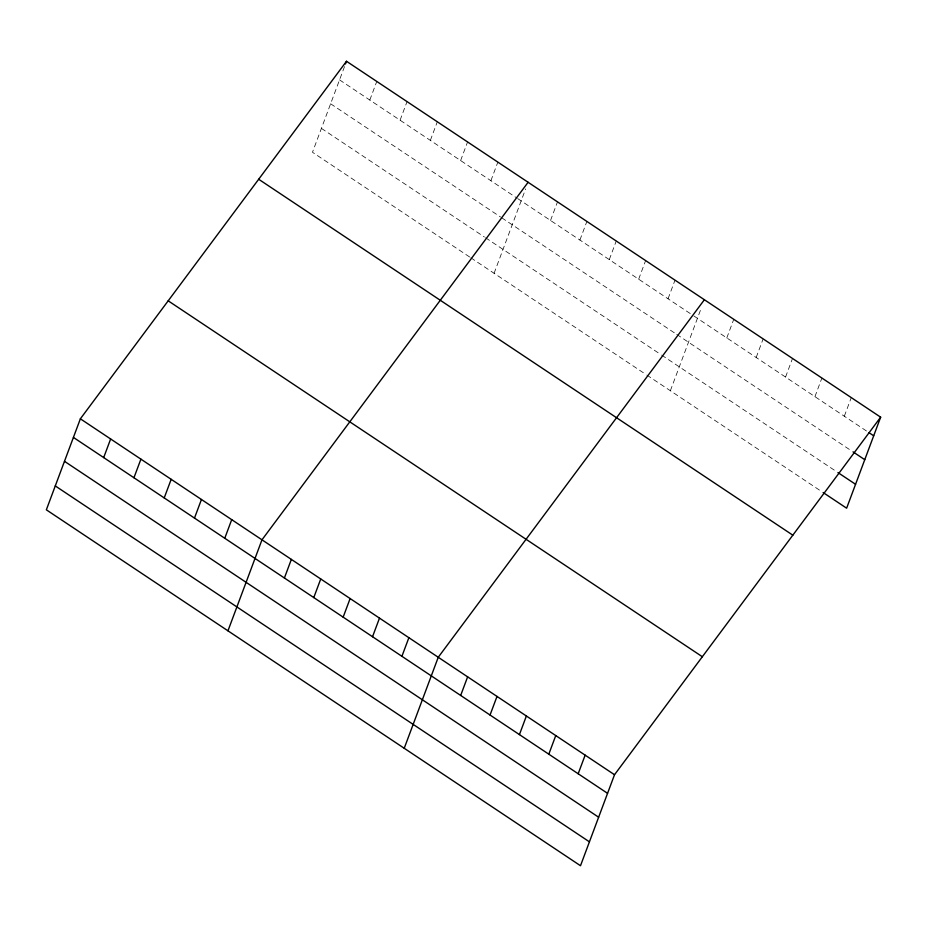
<?xml version="1.0" encoding="UTF-8"?>
<svg xmlns="http://www.w3.org/2000/svg" width="927" height="927" viewBox="0 0 927 927"><rect width="100%" height="100%" fill="white"/><g stroke="black" fill="none" stroke-linecap="round" stroke-linejoin="round"><path stroke-width="0.7" stroke-dasharray="4.63 3.48" d="M344.52 66.593L312.48 152.271L469.641 256.999M369.815 100.046L376.779 81.437M400.082 120.22L407.046 101.611M430.348 140.383L437.312 121.785M460.626 160.556L467.579 141.947M490.893 180.73L497.845 162.121M494.091 273.291L525.632 188.934M550.534 220.464L557.498 201.854M579.908 240.047L586.872 221.437M609.294 259.618L616.246 241.008M638.668 279.189L645.621 260.591M668.043 298.772L675.007 280.163M670.36 390.742L701.403 307.718M726.803 337.926L733.755 319.317M756.177 357.498L763.141 338.888M785.563 377.069L792.515 358.459M814.937 396.652L821.89 378.042M844.312 416.223L851.276 397.613M339.549 79.884L516.501 197.787M517.66 198.563L692.724 315.215M693.894 315.991L867.811 431.878M330.615 103.778L500.58 217.022M501.75 217.799L675.563 333.627M676.745 334.404L851.832 451.078M321.414 128.389L484.392 236.988M485.563 237.764L660.487 354.323M661.658 355.099L836.757 471.773M470.812 257.776L645.679 374.299M646.861 375.076L821.948 491.75"/><path stroke-width="1.39" d="M80.371 418.807L46.35 509.815L580.499 865.725L614.52 774.729L880.65 417.185L346.501 61.275L80.371 418.807L614.52 774.729M103.685 457.59L110.637 438.981M133.951 477.753L140.916 459.143M164.218 497.926L171.182 479.317M345.516 63.928L346.501 61.275M194.485 518.089L201.449 499.479M224.763 538.263L231.715 519.653M227.961 630.823L261.982 539.815L528.112 182.283M284.404 578.008L291.356 559.398M313.778 597.579L320.742 578.969M343.164 617.15L350.116 598.541M372.538 636.733L379.491 618.124M401.912 656.304L408.877 637.695M404.23 748.274L438.251 657.266L704.381 299.734M460.673 695.459L467.625 676.849M490.047 715.03L497.011 696.42M519.433 734.601L526.385 715.992M548.807 754.184L555.76 735.574M578.181 773.755L585.146 755.146M880.65 417.185L846.629 508.193L823.118 492.527M868.993 432.666L873.697 435.794M853.014 451.855L864.764 459.688M837.927 472.561L855.563 484.3M258.679 179.259L792.828 535.18M168.193 300.823L702.342 656.733M73.418 437.417L607.556 793.327M64.484 461.31L598.633 817.22M55.284 485.922L589.421 841.832"/></g></svg>
